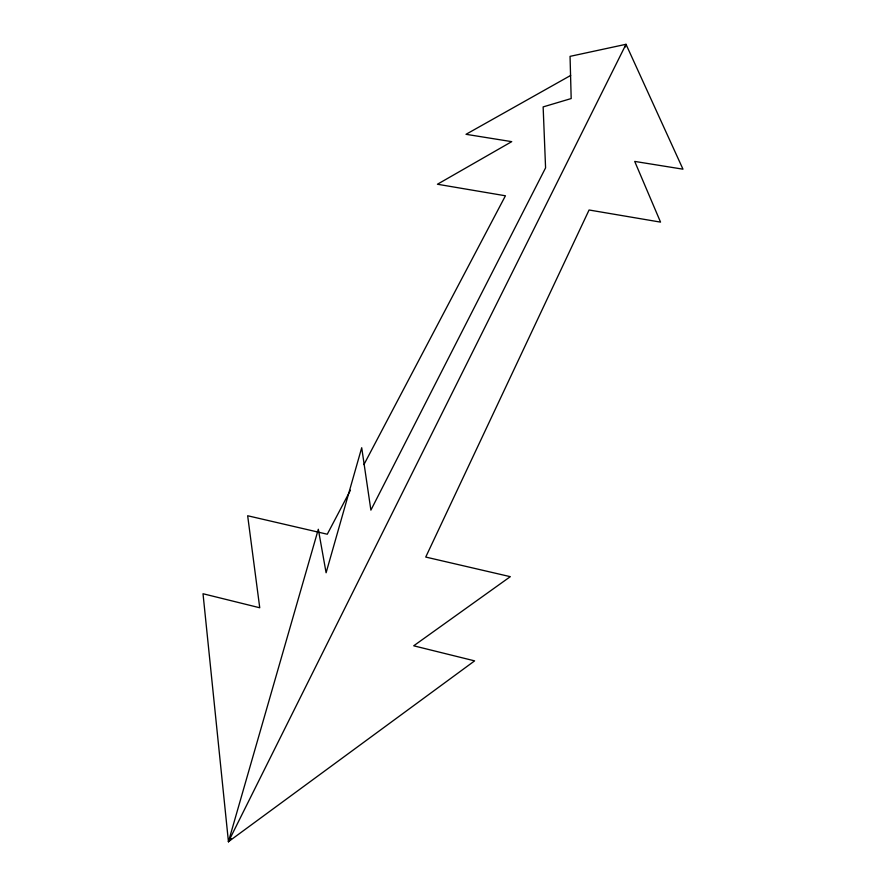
<?xml version="1.0" encoding="UTF-8"?>
<svg xmlns="http://www.w3.org/2000/svg" width="886" height="886" viewBox="0 0 886 886"><rect width="100%" height="100%" fill="white"/><g stroke="black" fill="none" stroke-linecap="round" stroke-linejoin="round"><path stroke-width="1.33" d="M625.317 46.958L626.014 44.3L570.052 56.361L571.182 98.556L543.14 106.907L545.577 167.875L370.891 510.126L361.709 447.729L326.103 572.766L318.318 529.263L228.444 841.7L474.63 660.867L413.696 645.805L510.303 576.675L425.734 557.061L589.079 209.993L660.546 222.12L634.708 161.418L682.984 169.182L626.014 44.3L228.444 841.7L203.016 593.742L259.742 607.763L247.659 515.752L327.277 534.225L350.435 490.235M363.936 464.585L505.43 195.784L437.44 184.244L511.72 141.649L466.025 134.307L570.684 75.432M228.444 841.7L231.301 838.721"/></g></svg>
